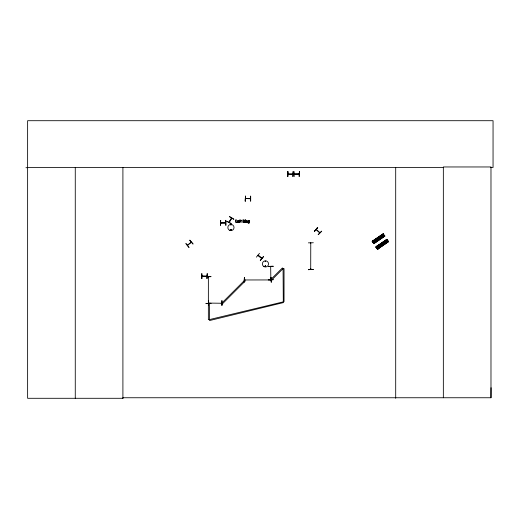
<?xml version="1.0" encoding="UTF-8"?>
<svg xmlns="http://www.w3.org/2000/svg" width="519" height="519" viewBox="0 0 519 519"><rect width="100%" height="100%" fill="white"/><g stroke="black" fill="none" stroke-linecap="round" stroke-linejoin="round"><path stroke-width="0.78" d="M257.917 255.322L261.836 258.352M490.624 167.501L493.05 167.501L493.05 120.706L27.624 120.706L27.624 398.294L122.977 398.294L122.912 397.749L490.98 397.749L491.052 387.712M316.116 229.612L319.691 232.823M376.917 248.114L377.19 247.479L377.391 247.816M208.32 303.232L208.567 302.798L208.547 303.336M310.738 242.944L310.738 243.288M230.449 229.826C231.87 228.535 230.936 231.065 230.546 230.053M230.598 229.826C231.487 228.71 231.085 231.033 230.644 229.748M265.177 261.401C265.722 260.337 265.709 262.316 265.203 261.265M264.995 266.221C266.364 264.664 265.43 268.025 265.053 266M265.734 266.221C264.8 267.298 265.462 264.969 265.696 266.37M310.758 268.9L310.933 269.393M270.665 266.435L270.853 279.443M231.682 218.227L229.223 222.359M270.866 279.631L270.873 279.968M230.696 224.798L231.124 225.123L230.825 224.824M187.437 245.325L191.277 242.347M287.909 174.001L292.872 173.969M294.202 174.014L294.649 174.235M244.417 279.773L244.968 279.767M202.04 276.231L206.938 276.218L202.079 275.991M245.474 198.543L250.418 198.518M229.515 216.741L233.745 219.329M231.487 218.071L229.009 222.294L231.669 218.175M231.221 223.598L226.809 221.308L231.202 223.631M244.41 221.873L244.391 220.471L243.262 220.166L243.262 222.19L244.41 221.873A0.863 0.863 0 0 1 243.936 222.151M230.676 229.677L231.007 229.541M231.189 229.975L230.786 230.086M221.159 222.962L220.789 222.969M225.22 222.69L225.668 222.709M225.642 222.923L220.776 222.936M294.254 174.014L299.158 173.982M298.659 173.988L299.158 174.157L294.254 174.189L299.165 174.209M244.903 279.962L244.43 279.968M245.526 198.543L250.405 198.751M259.519 253.311L256.38 257.152M263.38 256.555L260.233 260.389M260.369 260.506L263.561 256.71M314.482 231.305L317.764 227.588M318.231 234.659L321.722 231.124L318.205 234.633M373.031 242.282L373.615 242.01M189.662 240.291L192.925 244.021M187.476 245.292L191.213 242.114M208.573 276.789L208.547 277.328L208.372 276.776M310.933 269.342L310.933 268.894M372.155 241.335L383.236 233.738L384.864 236.1L373.784 243.69L372.155 241.335L383.269 233.79M372.279 241.51L383.346 233.9M372.376 241.653L383.45 234.05M372.434 241.744L382.86 234.582M372.46 241.783L382.892 234.633M372.525 241.873L383.632 234.316M383.697 234.406L373.291 241.595L383.729 234.458M372.759 242.198L373.187 242.821M373.952 242.535L383.755 235.879M373.388 243.113L384.469 235.516M373.401 243.132L384.495 235.561M374.16 242.84L384.585 235.691M384.644 235.775L373.563 243.372L384.683 235.827M373.674 243.534L384.754 235.937M373.751 243.645L384.832 236.048M386.96 239.304L375.873 246.888L377.501 249.243L388.575 241.64L386.953 239.291L375.905 246.934M375.996 247.063L387.064 239.454M376.061 247.161L387.142 239.564M376.087 247.2L387.174 239.616M376.152 247.297L387.258 239.739M387.323 239.83L376.243 247.427L387.349 239.869M377.015 247.161L386.785 240.446M376.476 247.751L376.904 248.374M377.041 248.575L387.446 241.387M377.105 248.666L388.186 241.069L377.131 248.705M377.196 248.796L388.303 241.244M377.281 248.925L388.368 241.341M377.313 248.971L388.4 241.38M377.391 249.088L388.484 241.51M377.469 249.191L388.549 241.601M221.86 303.252L208.359 303.083M220.815 222.716L225.603 222.696M261.673 258.52L258.06 255.179L261.79 258.345M270.522 279.722L270.873 279.747M221.905 300.631L221.918 305.594L221.937 300.631M292.878 174.196L287.915 174.176M294.215 176.583L294.15 171.62M225.655 220.316L225.752 225.278M313.327 242.756L308.364 242.853M205.978 276.517L210.941 276.51M205.978 276.724L210.941 276.692M270.957 277.38L271.268 282.336L270.989 277.38M244.157 282.342L244.404 277.38L244.177 281.635M273.234 266.273L268.271 266.416L273.234 266.26M25.95 167.695L27.624 167.689M27.624 167.501L443.343 167.501M250.43 196.15L250.502 201.113M201.975 278.612L201.91 273.649M244.52 279.968L270.976 279.942L270.529 279.975M316.311 229.469L319.925 232.694M229.606 216.585L233.874 219.115M189.85 240.122L193.068 243.904M189.046 247.323L185.86 243.528L188.903 247.446M382.218 234.672L383.625 236.716M385.935 240.219L387.343 242.269M381.471 235.185L382.873 237.228M385.189 240.738L386.59 242.782M380.343 235.957L381.744 238M384.06 241.51L385.461 243.554M379.344 236.638L380.745 238.682M383.061 242.191L384.462 244.235M378.221 237.41L379.623 239.454M381.939 242.957L383.34 245.007M373.395 240.712L374.802 242.762M377.112 246.266L378.52 248.316M372.837 240.595L374.712 243.327M376.554 246.149L378.429 248.88M372.752 240.654L374.621 243.385M376.47 246.207L378.338 248.938M310.712 269.296L310.764 242.892M287.824 171.607L287.896 176.57M225.908 220.316L225.94 225.278M208.372 302.837L208.372 303.284M208.625 305.594L208.625 300.631L208.495 303.472M490.98 397.749L490.98 166.962L443.343 166.962L443.343 397.749M395.699 167.501L395.699 398.294M250.683 196.15L250.683 201.113M245.403 196.15L245.403 201.113M225.681 222.969L221.191 222.969M209.326 303.083L209.553 320.554L283.303 302.622L283.076 268.621L282.388 267.94L270.697 279.631L271.379 280.312L283.076 268.621L284.036 268.621L284.036 301.688L209.326 319.62L208.359 319.62L208.372 276.828M201.722 273.649L201.722 278.612M122.906 167.501L122.906 398.294M75.268 167.501L75.268 398.294M378.941 237.942C379.778 239.992 380.459 236.333 378.941 237.942M382.659 243.495C383.496 245.545 384.177 241.886 382.659 243.495M249.561 222.268L249.217 223.105L248.101 223.151C251.287 222.262 245.961 222.638 248.582 220.484A0.882 0.882 0 0 1 249.23 220.607L249.561 220.523L249.561 222.268M239.454 220.29L239.447 222.489L239.778 222.489L239.778 220.796L240.576 220.796C240.582 223.215 241.789 222.742 240.907 220.796L241.517 220.523L240.907 220.523L240.907 219.959L240.576 220.523C239.116 220.828 241.101 218.856 239.454 220.29M237.391 221.289L237.78 222.385L239.038 222.372L237.721 221.704L239.077 221.542L238.74 220.588L237.923 220.543L237.391 221.289M244.981 221.185L244.449 222.281L242.918 222.489L242.918 219.868L244.449 220.075L244.981 221.185M246.038 221.73L246.019 221.918A0.675 0.675 0 0 0 246.123 222.281L247.582 222.489L247.466 220.718L246.181 220.569L247.252 221.198L246.038 221.73M248.29 221.178C248.549 223.955 249.924 219.608 248.29 221.178M246.382 221.762L246.882 222.223L247.252 221.457L246.382 221.762M237.76 221.068C239.006 222.275 238.785 219.939 237.76 221.068M317.628 227.465L314.508 231.331L317.609 227.452M244.605 280.305L221.224 303.693L221.905 304.374L245.286 280.987L244.605 280.305M287.896 171.607L287.675 176.57L287.883 171.607M293.131 171.575L292.924 176.538L293.131 171.575M299.418 171.588L299.191 176.551L299.398 171.588M220.692 220.348L220.452 225.311L220.692 220.348M313.327 269.38L308.37 269.685L313.327 269.38M210.941 303.317L205.985 303.628L210.941 303.317M273.234 279.715L268.278 279.832L273.234 279.676M295.999 174.514L291.12 174.566L295.999 174.514M245.474 196.15L245.195 201.113L245.474 196.15M245.695 219.855L245.318 220.192L245.695 219.855M236.093 219.868L235.749 219.868L235.749 222.489L237.267 222.489L236.093 222.177L236.093 219.868M245.669 220.523L245.338 220.523L245.338 222.489L245.669 222.489L245.669 220.523M207.211 273.649L206.971 278.612L207.211 273.649M263.899 266.578A3.088 3.088 0 0 0 268.531 263.905A3.088 3.088 0 0 0 263.899 261.226A3.088 3.088 0 0 0 263.899 266.578M229.385 230.196A3.101 3.101 0 0 0 234.03 227.51A3.101 3.101 0 0 0 229.385 224.824A3.101 3.101 0 0 0 229.385 230.196"/></g></svg>
